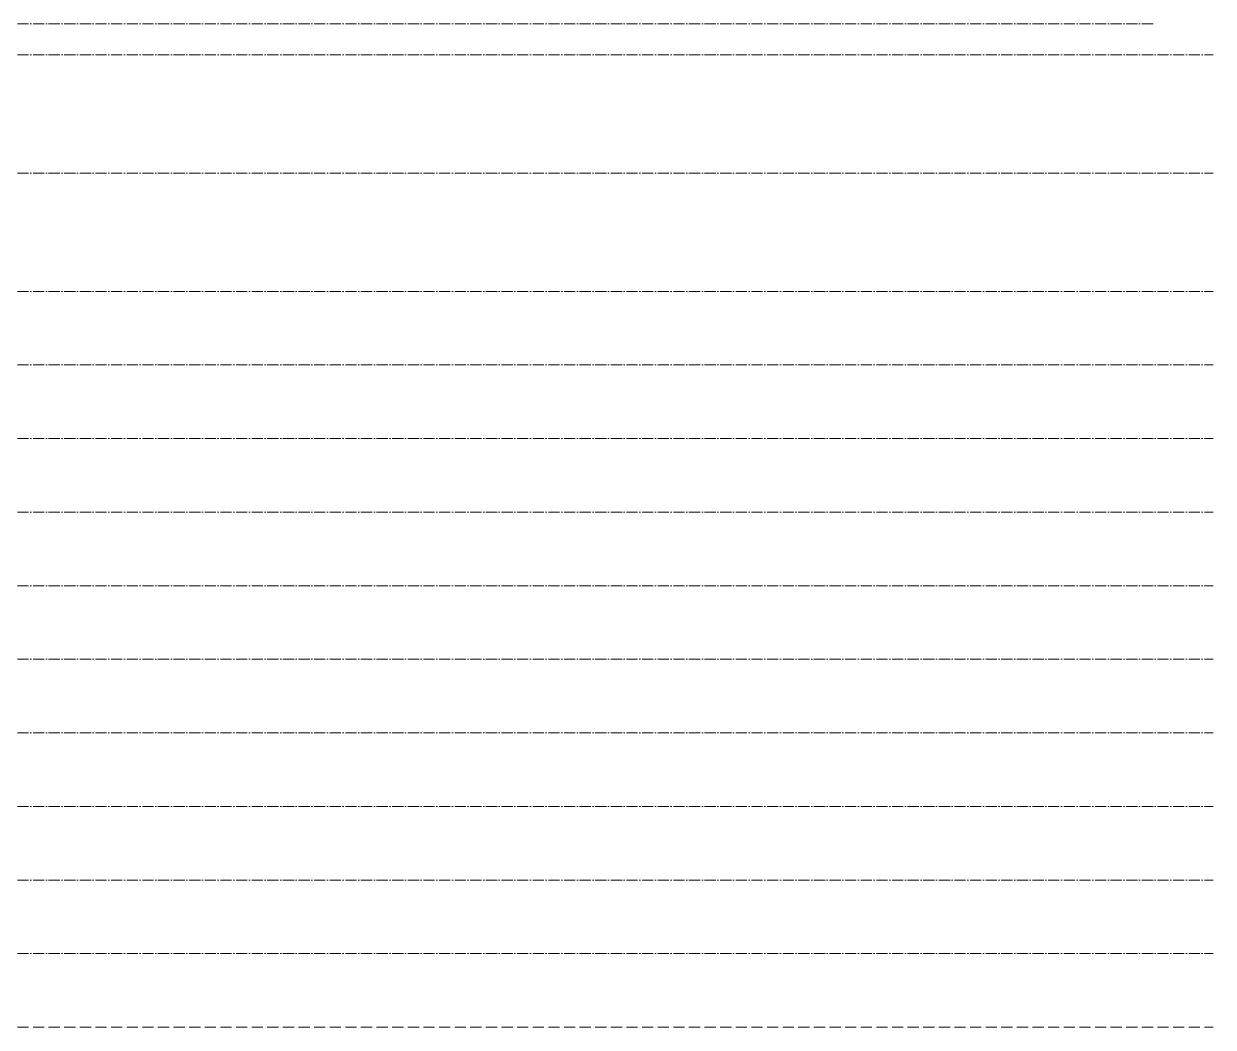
# Model space of a CAD drawing. Header units: millimetres. Extents: x -20608 to 106651, y -8981 to 93550.
# Drawn here: x 50495 to 103813, y 48300 to 93300 of the extents above; entities that cross this region are included whole.
import ezdxf

# ---------------------------------------------------------------- set-up
doc = ezdxf.new("R2010")
doc.units = ezdxf.units.MM
doc.linetypes.add('Grid Line', pattern=[14, 10, -2, 0, -2])
doc.layers.add('TRUC', color=225, linetype='Continuous', lineweight=5)

msp = doc.modelspace()

# ---------------------------------------------------------------- linework, layer by layer
at = {"layer": 'TRUC', "linetype": 'Grid Line', "ltscale": 50}
for p, q in [((-15600.6, 93300), (101273.4, 93300)), ((-15600.6, 91900), (103813.4, 91900)), ((-15600.6, 86600), (103813.4, 86600)), ((-15600.6, 81300), (103813.4, 81300)), ((-15600.6, 78000), (103813.4, 78000)), ((-15600.6, 74700), (103813.4, 74700)), ((-15600.6, 71400), (103813.4, 71400)), ((-15600.6, 68100), (103813.4, 68100)), ((-15600.6, 64800), (103813.4, 64800)), ((-15600.6, 61500), (103813.4, 61500)), ((-15600.6, 58200), (103813.4, 58200)), ((-15600.6, 54900), (103813.4, 54900)), ((-15600.6, 51600), (103813.4, 51600)), ((-15600.6, 48300), (103813.4, 48300))]:
    msp.add_line(p, q, dxfattribs=at)

doc.saveas('drawing.dxf')
